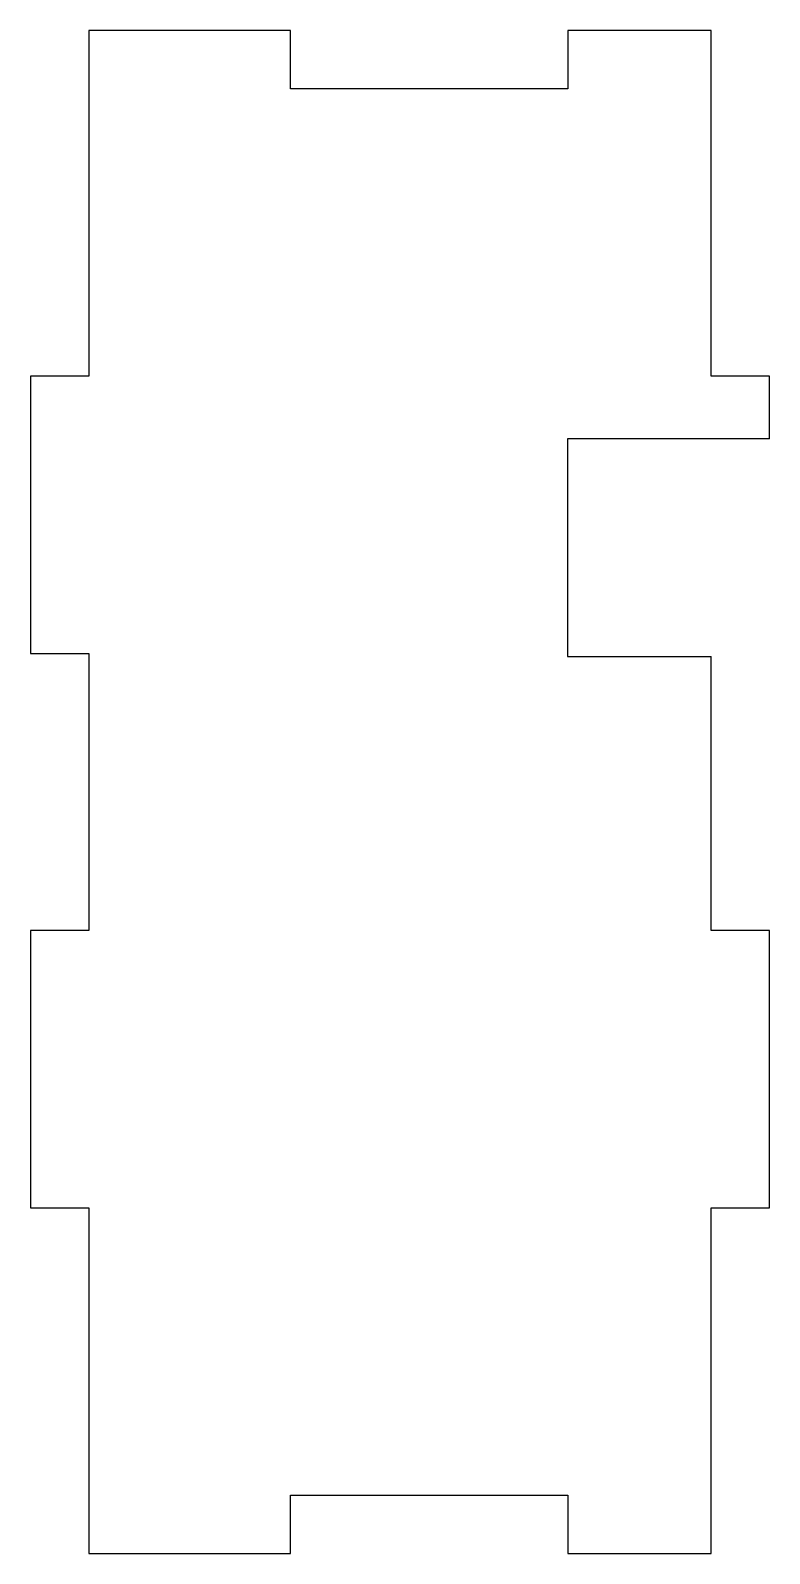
# Model space of a CAD drawing. Header units: millimetres. Extents: x -21.6 to 16.4, y -41.3 to 37.
import ezdxf

# ---------------------------------------------------------------- set-up
doc = ezdxf.new("R2010")
doc.units = ezdxf.units.MM

msp = doc.modelspace()

# ---------------------------------------------------------------- linework, layer by layer
at = {"color": 7, "linetype": 'Continuous', "lineweight": 25}
for p, q in [((-8.183, 36.983), (-18.558, 36.983)), ((-18.558, 36.983), (-18.558, 19.208)), ((-8.183, 33.983), (-8.183, 36.983)), ((13.442, 36.983), (6.067, 36.983)), ((6.067, 36.983), (6.067, 33.983)), ((13.442, 19.208), (13.442, 36.983)), ((6.067, 33.983), (-8.183, 33.983)), ((-18.558, 19.208), (-21.558, 19.208)), ((-21.558, 19.208), (-21.558, 4.958)), ((16.442, 19.208), (13.442, 19.208)), ((16.442, 15.983), (16.442, 19.208)), ((16.442, 15.983), (6.046, 15.983)), ((6.046, 15.983), (6.046, 4.791)), ((-21.558, 4.958), (-18.558, 4.958)), ((-18.558, 4.958), (-18.558, -9.292)), ((6.046, 4.791), (13.442, 4.791)), ((13.442, -9.292), (13.442, 4.791)), ((-18.558, -9.292), (-21.558, -9.292)), ((-21.558, -9.292), (-21.558, -23.542)), ((16.442, -9.292), (13.442, -9.292)), ((16.442, -23.542), (16.442, -9.292)), ((-21.558, -23.542), (-18.558, -23.542)), ((-18.558, -23.542), (-18.558, -41.317)), ((13.442, -41.317), (13.442, -23.542)), ((13.442, -23.542), (16.442, -23.542)), ((-8.183, -41.317), (-8.183, -38.317)), ((-8.183, -38.317), (6.067, -38.317)), ((6.067, -38.317), (6.067, -41.317)), ((-18.558, -41.317), (-8.183, -41.317)), ((6.067, -41.317), (13.442, -41.317))]:
    msp.add_line(p, q, dxfattribs=at)

doc.saveas('drawing.dxf')
